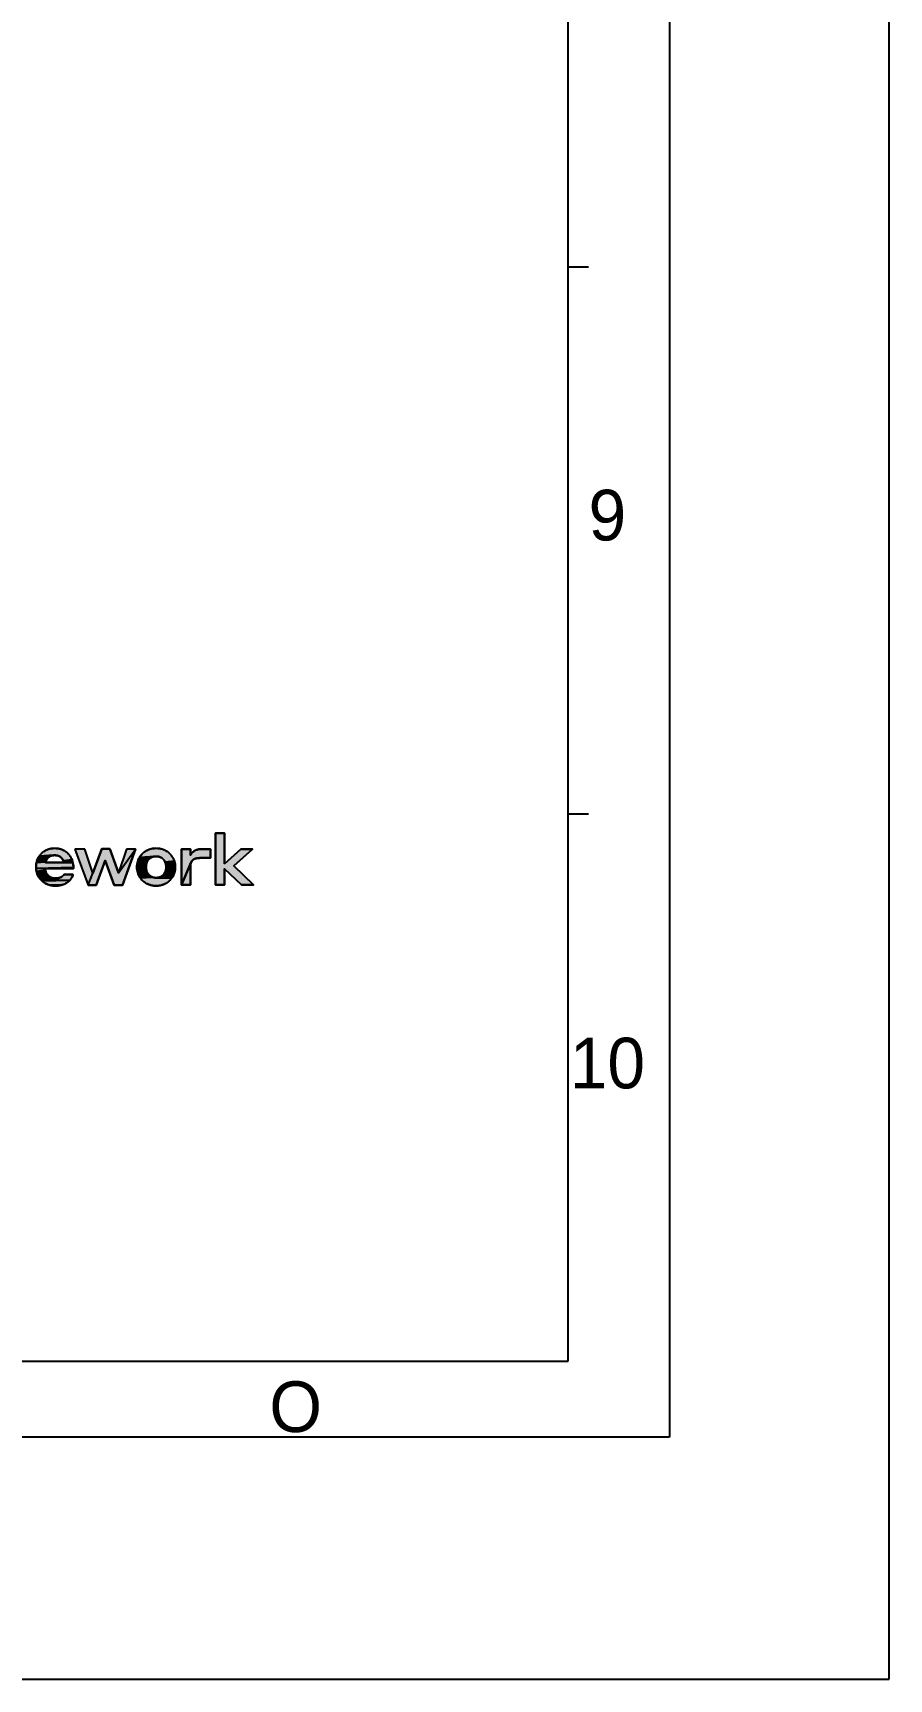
# Model space of a CAD drawing. Header units: millimetres. Extents: x 0 to 841, y 0 to 594.
# Drawn here: x 756.5 to 841, y 0 to 162.5 of the extents above; entities that cross this region are included whole.
import ezdxf

# ---------------------------------------------------------------- set-up
doc = ezdxf.new("R2010")
doc.units = ezdxf.units.MM
doc.header["$LTSCALE"] = 46.255
doc.layers.get('0').update_dxf_attribs({"linetype": 'CONTINUOUS'})
doc.styles.add('TEXTSTYLE_2', font='txt')

msp = doc.modelspace()

# ---------------------------------------------------------------- hatches: boundary and pattern name
at = {"linetype": 'CONTINUOUS'}
for points in [[(775.42, 80.475), (777.033, 81.907), (778.194, 81.907), (776.324, 80.266), (778.292, 78.389), (777.103, 78.389), (775.42, 79.988), (775.42, 78.389), (774.544, 78.389), (774.544, 83.506), (775.42, 83.506)], [(758.254, 81.233), (758.195, 81.206), (757.058, 81.112), (757.128, 81.226), (758.588, 81.307), (758.516, 81.3), (758.446, 81.289), (758.379, 81.275), (758.315, 81.256)], [(758.511, 81.992), (758.662, 81.997), (758.815, 81.992), (758.963, 81.977), (759.106, 81.952), (759.243, 81.918), (759.376, 81.875), (759.502, 81.823), (759.622, 81.761), (759.736, 81.692), (759.843, 81.613), (759.943, 81.527), (760.036, 81.433), (760.121, 81.331), (760.198, 81.221), (760.268, 81.104), (760.329, 80.98), (760.381, 80.849), (759.527, 80.747), (759.498, 80.809), (759.467, 80.868), (759.432, 80.923), (759.395, 80.975), (759.354, 81.023), (759.311, 81.068), (759.264, 81.109), (759.215, 81.146), (759.163, 81.18), (759.109, 81.21), (759.052, 81.236), (758.993, 81.258), (758.931, 81.276), (758.867, 81.29), (758.801, 81.3), (758.733, 81.307), (758.662, 81.309), (758.588, 81.307), (757.128, 81.226), (757.206, 81.334), (757.291, 81.434), (757.384, 81.527), (757.485, 81.613), (757.592, 81.691), (757.706, 81.76), (757.826, 81.821), (757.952, 81.874), (758.084, 81.917), (758.221, 81.952), (758.363, 81.977)], [(764.09, 81.935), (764.952, 79.564), (766.621, 81.907), (765.335, 78.361), (764.535, 78.361), (763.638, 80.808), (762.748, 78.361), (761.97, 78.361), (762.436, 79.543), (763.304, 81.935)], [(768.67, 81.997), (768.821, 81.992), (768.968, 81.976), (769.112, 81.951), (769.25, 81.916), (769.384, 81.871), (769.513, 81.818), (769.636, 81.755), (769.753, 81.685), (769.864, 81.606), (769.968, 81.52), (770.064, 81.426), (770.154, 81.325), (770.235, 81.217), (770.309, 81.103), (770.373, 80.983), (770.429, 80.856), (770.476, 80.724), (769.57, 80.619), (769.538, 80.687), (769.5, 80.753), (769.459, 80.815), (769.413, 80.873), (769.363, 80.927), (769.309, 80.977), (769.252, 81.022), (769.19, 81.063), (769.125, 81.1), (769.057, 81.131), (768.986, 81.157), (768.911, 81.177), (768.833, 81.192), (768.753, 81.201), (768.67, 81.204), (768.586, 81.201), (767.023, 81.103), (767.096, 81.217), (767.177, 81.325), (767.267, 81.426), (767.364, 81.52), (767.468, 81.606), (767.578, 81.685), (767.696, 81.755), (767.819, 81.818), (767.949, 81.871), (768.083, 81.916), (768.223, 81.951), (768.368, 81.976), (768.517, 81.992)], [(773.111, 81.926), (773.202, 81.927), (774.022, 81.927), (774.022, 81.045), (773.083, 81.045), (772.992, 81.043), (772.906, 81.039), (772.824, 81.033), (772.747, 81.024), (772.675, 81.012), (772.607, 80.997), (772.544, 80.979), (772.485, 80.959), (772.43, 80.936), (772.38, 80.91), (772.333, 80.882), (772.291, 80.85), (772.249, 80.812), (772.212, 80.771), (772.179, 80.726), (772.151, 80.678), (772.126, 80.626), (771.179, 78.389), (771.179, 81.907), (772.062, 81.907), (772.062, 81.316), (772.082, 81.359), (772.108, 81.406), (772.14, 81.457), (772.179, 81.51), (772.224, 81.564), (772.278, 81.618), (772.323, 81.658), (772.374, 81.697), (772.429, 81.735), (772.49, 81.77), (772.557, 81.803), (772.629, 81.833), (772.708, 81.86), (772.793, 81.883), (772.866, 81.899), (772.943, 81.911), (773.025, 81.92)], [(759.573, 80.613), (760.459, 80.568), (760.484, 80.417), (760.499, 80.261), (760.505, 80.099), (756.825, 79.999), (756.82, 80.148), (756.825, 80.301), (756.84, 80.45), (756.865, 80.594), (757.757, 80.68), (757.738, 80.613)], [(760.505, 80.099), (760.505, 80.002), (757.71, 80.002), (757.718, 79.924), (757.731, 79.849), (756.866, 79.713), (756.84, 79.853), (756.825, 79.999)], [(757.78, 80.744), (757.757, 80.68), (756.865, 80.594), (756.9, 80.732), (757.837, 80.863), (757.807, 80.805)], [(757.749, 79.775), (757.771, 79.704), (756.901, 79.576), (756.866, 79.713), (757.731, 79.849)], [(757.87, 80.917), (757.837, 80.863), (756.9, 80.732), (756.944, 80.865), (757.907, 80.969)], [(757.798, 79.636), (757.828, 79.57), (756.945, 79.445), (756.901, 79.576), (757.771, 79.704)], [(757.947, 81.017), (757.907, 80.969), (756.944, 80.865), (756.997, 80.992), (758.037, 81.103), (757.991, 81.062)], [(758.087, 81.141), (758.037, 81.103), (756.997, 80.992), (757.058, 81.112), (758.195, 81.206), (758.14, 81.176)], [(760.381, 80.849), (760.425, 80.712), (760.459, 80.568), (759.573, 80.613), (759.551, 80.682), (759.527, 80.747)], [(767.68, 80.313), (767.672, 80.231), (767.669, 80.148), (766.777, 79.997), (766.772, 80.148), (766.777, 80.299), (767.693, 80.392)], [(767.711, 80.469), (767.693, 80.392), (766.777, 80.299), (766.794, 80.445), (767.735, 80.544)], [(767.672, 80.064), (767.68, 79.983), (766.794, 79.85), (766.777, 79.997), (767.669, 80.148)], [(767.763, 80.616), (767.735, 80.544), (766.794, 80.445), (766.82, 80.587), (767.795, 80.684)], [(767.693, 79.903), (767.711, 79.826), (766.82, 79.708), (766.794, 79.85), (767.68, 79.983)], [(767.833, 80.75), (767.795, 80.684), (766.82, 80.587), (766.857, 80.724), (767.875, 80.812)], [(767.735, 79.751), (767.763, 79.68), (766.857, 79.571), (766.82, 79.708), (767.711, 79.826)], [(767.921, 80.87), (767.875, 80.812), (766.857, 80.724), (766.903, 80.856), (768.025, 80.975), (767.971, 80.924)], [(767.795, 79.611), (767.833, 79.546), (766.903, 79.439), (766.857, 79.571), (767.763, 79.68)], [(768.083, 81.02), (768.025, 80.975), (766.903, 80.856), (766.958, 80.983), (768.21, 81.098), (768.145, 81.062)], [(768.279, 81.13), (768.21, 81.098), (766.958, 80.983), (767.023, 81.103), (768.586, 81.201), (768.504, 81.192), (768.426, 81.177), (768.351, 81.156)], [(770.476, 80.724), (770.512, 80.587), (770.539, 80.445), (770.555, 80.299), (770.561, 80.148), (770.555, 79.997), (770.539, 79.85), (770.512, 79.708), (770.476, 79.571), (770.429, 79.439), (770.373, 79.313), (770.309, 79.192), (770.235, 79.078), (768.753, 79.094), (768.833, 79.103), (768.911, 79.118), (768.986, 79.139), (769.057, 79.165), (769.125, 79.196), (769.19, 79.232), (769.252, 79.273), (769.309, 79.319), (769.363, 79.368), (769.413, 79.423), (769.459, 79.481), (769.5, 79.543), (769.538, 79.608), (769.57, 79.677), (769.598, 79.749), (769.622, 79.823), (769.64, 79.901), (769.653, 79.981), (769.661, 80.063), (769.664, 80.148), (769.661, 80.232), (769.653, 80.315), (769.64, 80.395), (769.622, 80.472), (769.598, 80.547), (769.57, 80.619)], [(772.062, 80.238), (772.062, 78.389), (771.179, 78.389), (772.126, 80.626), (772.106, 80.571), (772.09, 80.511), (772.077, 80.449), (772.069, 80.382), (772.063, 80.312)], [(757.903, 79.447), (757.946, 79.391), (756.998, 79.319), (756.945, 79.445), (757.828, 79.57), (757.863, 79.507)], [(757.993, 79.338), (758.043, 79.288), (757.061, 79.199), (756.998, 79.319), (757.946, 79.391)], [(758.155, 79.201), (758.216, 79.164), (757.132, 79.084), (757.061, 79.199), (758.043, 79.288), (758.097, 79.243)], [(758.349, 79.102), (758.42, 79.079), (757.211, 78.976), (757.132, 79.084), (758.216, 79.164), (758.281, 79.131)], [(759.572, 79.396), (759.587, 79.418), (760.463, 79.418), (760.446, 79.34), (760.417, 79.255), (760.376, 79.162), (760.322, 79.066), (760.255, 78.967), (760.174, 78.868), (757.394, 78.781), (757.299, 78.875), (757.211, 78.976), (758.732, 79.035), (758.798, 79.037), (758.861, 79.041), (758.92, 79.047), (758.977, 79.055), (759.031, 79.066), (759.094, 79.081), (759.153, 79.1), (759.208, 79.12), (759.258, 79.142), (759.304, 79.165), (759.347, 79.19), (759.386, 79.215), (759.421, 79.241), (759.462, 79.275), (759.498, 79.309), (759.528, 79.34), (759.552, 79.37)], [(758.732, 79.035), (757.211, 78.976), (758.42, 79.079), (758.493, 79.06), (758.57, 79.046), (758.65, 79.038)], [(760.104, 78.794), (760.025, 78.723), (759.938, 78.654), (759.842, 78.588), (759.737, 78.527), (759.622, 78.472), (759.499, 78.423), (759.366, 78.38), (758.265, 78.345), (758.121, 78.381), (757.983, 78.426), (757.851, 78.48), (757.726, 78.543), (757.608, 78.614), (757.498, 78.694), (757.394, 78.781), (760.174, 78.868)], [(759.252, 78.352), (759.132, 78.329), (759.005, 78.312), (758.872, 78.302), (758.732, 78.299), (758.571, 78.304), (758.415, 78.32), (758.265, 78.345), (759.366, 78.38)], [(767.875, 79.484), (767.921, 79.425), (766.958, 79.313), (766.903, 79.439), (767.833, 79.546)], [(768.025, 79.321), (768.083, 79.275), (767.023, 79.192), (766.958, 79.313), (767.921, 79.425), (767.971, 79.371)], [(768.21, 79.197), (768.279, 79.165), (767.096, 79.078), (767.023, 79.192), (768.083, 79.275), (768.145, 79.234)], [(768.67, 79.091), (768.753, 79.094), (770.235, 79.078), (770.154, 78.97), (770.064, 78.869), (769.968, 78.775), (769.864, 78.689), (769.753, 78.61), (769.636, 78.54), (769.513, 78.478), (769.384, 78.424), (769.25, 78.38), (769.112, 78.344), (768.968, 78.319), (768.821, 78.303), (768.67, 78.298), (768.517, 78.303), (768.368, 78.319), (768.223, 78.344), (768.083, 78.38), (767.949, 78.424), (767.819, 78.478), (767.696, 78.54), (767.578, 78.61), (767.468, 78.689), (767.364, 78.775), (767.267, 78.869), (767.177, 78.97), (767.096, 79.078), (768.279, 79.165), (768.351, 79.139), (768.426, 79.118), (768.504, 79.103), (768.586, 79.094)]]:
    msp.add_hatch(color=7, dxfattribs=at).paths.add_polyline_path(points)

# ---------------------------------------------------------------- linework, layer by layer
at = {"color": 7, "linetype": 'CONTINUOUS'}
for p, q in [((841, 0), (841, 594)), ((819.342, 574.885), (819.342, 23.885)), ((809.342, 31.385), (809.342, 566.885)), ((809.342, 139.385), (811.342, 139.385)), ((809.342, 85.385), (811.342, 85.385)), ((775.42, 83.506), (774.544, 83.506)), ((774.544, 83.506), (774.544, 78.389)), ((775.42, 80.475), (775.42, 83.506)), ((761.622, 81.907), (760.656, 81.907)), ((760.656, 81.907), (761.97, 78.361)), ((762.436, 79.543), (761.622, 81.907)), ((763.304, 81.935), (762.436, 79.543)), ((764.09, 81.935), (763.304, 81.935)), ((764.952, 79.564), (764.09, 81.935)), ((765.759, 81.907), (764.952, 79.564)), ((765.335, 78.361), (766.621, 81.907)), ((766.621, 81.907), (765.759, 81.907)), ((772.062, 81.907), (771.179, 81.907)), ((771.179, 81.907), (771.179, 78.389)), ((772.062, 81.316), (772.062, 81.907)), ((774.022, 81.927), (773.202, 81.927)), ((774.022, 81.045), (774.022, 81.927)), ((777.033, 81.907), (775.42, 80.475)), ((776.324, 80.266), (778.194, 81.907)), ((778.194, 81.907), (777.033, 81.907)), ((757.71, 80.002), (760.505, 80.002)), ((759.573, 80.613), (757.738, 80.613)), ((760.505, 80.002), (760.505, 80.099)), ((762.748, 78.361), (763.638, 80.808)), ((763.638, 80.808), (764.535, 78.361)), ((772.062, 78.389), (772.062, 80.238)), ((773.083, 81.045), (774.022, 81.045)), ((775.42, 79.988), (777.103, 78.389)), ((775.42, 78.389), (775.42, 79.988)), ((778.292, 78.389), (776.324, 80.266)), ((760.463, 79.418), (759.587, 79.418)), ((761.97, 78.361), (762.748, 78.361)), ((764.535, 78.361), (765.335, 78.361)), ((771.179, 78.389), (772.062, 78.389)), ((774.544, 78.389), (775.42, 78.389)), ((777.103, 78.389), (778.292, 78.389)), ((25.842, 31.385), (809.342, 31.385)), ((819.342, 23.885), (16.342, 23.885)), ((0, 0), (841, 0))]:
    msp.add_line(p, q, dxfattribs=at)
for points in [[(775.42, 80.475), (777.033, 81.907), (778.194, 81.907), (776.324, 80.266), (778.292, 78.389), (777.103, 78.389), (775.42, 79.988), (775.42, 78.389), (774.544, 78.389), (774.544, 83.506), (775.42, 83.506), (775.42, 80.475)], [(758.662, 81.997), (758.615, 81.996), (758.568, 81.995), (758.522, 81.993), (758.476, 81.989), (758.43, 81.985), (758.385, 81.98), (758.34, 81.973), (758.296, 81.966), (758.252, 81.958), (758.209, 81.949), (758.166, 81.939), (758.124, 81.928), (758.082, 81.917), (758.04, 81.904), (758, 81.891), (757.959, 81.877), (757.92, 81.862), (757.881, 81.846), (757.842, 81.829), (757.804, 81.811), (757.767, 81.793), (757.73, 81.773), (757.694, 81.753), (757.658, 81.732), (757.623, 81.711), (757.589, 81.688), (757.555, 81.665), (757.522, 81.641), (757.489, 81.616), (757.458, 81.591), (757.426, 81.565), (757.396, 81.538), (757.366, 81.51), (757.337, 81.482), (757.309, 81.453), (757.281, 81.423), (757.254, 81.392), (757.228, 81.361), (757.202, 81.329), (757.177, 81.297), (757.153, 81.264), (757.13, 81.23), (757.108, 81.195), (757.086, 81.16), (757.065, 81.124), (757.045, 81.088), (757.025, 81.051), (757.007, 81.013), (756.989, 80.975), (756.972, 80.936), (756.956, 80.897), (756.941, 80.857), (756.927, 80.817), (756.913, 80.776), (756.901, 80.734), (756.889, 80.692), (756.878, 80.649), (756.868, 80.606), (756.859, 80.563), (756.851, 80.518), (756.844, 80.474), (756.837, 80.429), (756.832, 80.383), (756.828, 80.337), (756.824, 80.29), (756.822, 80.243), (756.82, 80.196), (756.82, 80.148)], [(758.254, 81.233), (758.195, 81.206), (757.058, 81.112), (757.128, 81.226), (758.588, 81.307), (758.516, 81.3), (758.446, 81.289), (758.379, 81.275), (758.315, 81.256), (758.254, 81.233)], [(758.511, 81.992), (758.662, 81.997), (758.815, 81.992), (758.963, 81.977), (759.106, 81.952), (759.243, 81.918), (759.376, 81.875), (759.502, 81.823), (759.622, 81.761), (759.736, 81.692), (759.843, 81.613), (759.943, 81.527), (760.036, 81.433), (760.121, 81.331), (760.198, 81.221), (760.268, 81.104), (760.329, 80.98), (760.381, 80.849), (759.527, 80.747), (759.498, 80.809), (759.467, 80.868), (759.432, 80.923), (759.395, 80.975), (759.354, 81.023), (759.311, 81.068), (759.264, 81.109), (759.215, 81.146), (759.163, 81.18), (759.109, 81.21), (759.052, 81.236), (758.993, 81.258), (758.931, 81.276), (758.867, 81.29), (758.801, 81.3), (758.733, 81.307), (758.662, 81.309), (758.588, 81.307), (757.128, 81.226), (757.206, 81.334), (757.291, 81.434), (757.384, 81.527), (757.485, 81.613), (757.592, 81.691), (757.706, 81.76), (757.826, 81.821), (757.952, 81.874), (758.084, 81.917), (758.221, 81.952), (758.363, 81.977), (758.511, 81.992)], [(757.738, 80.613), (757.743, 80.635), (757.749, 80.655), (757.756, 80.676), (757.762, 80.696), (757.769, 80.716), (757.777, 80.736), (757.785, 80.755), (757.793, 80.774), (757.801, 80.793), (757.81, 80.812), (757.819, 80.83), (757.828, 80.848), (757.838, 80.865), (757.848, 80.883), (757.859, 80.9), (757.87, 80.917), (757.881, 80.933), (757.892, 80.949), (757.904, 80.965), (757.916, 80.98), (757.928, 80.995), (757.941, 81.01), (757.954, 81.025), (757.968, 81.039), (757.981, 81.053), (757.995, 81.066), (758.009, 81.079), (758.024, 81.092), (758.039, 81.105), (758.054, 81.117), (758.07, 81.129), (758.085, 81.14), (758.101, 81.151), (758.118, 81.162), (758.134, 81.172), (758.151, 81.182), (758.169, 81.192), (758.186, 81.201), (758.204, 81.21), (758.222, 81.219), (758.24, 81.227), (758.259, 81.235), (758.278, 81.242), (758.297, 81.249), (758.316, 81.256), (758.336, 81.262), (758.356, 81.268), (758.376, 81.274), (758.397, 81.279), (758.418, 81.284), (758.439, 81.288), (758.46, 81.292), (758.481, 81.295), (758.503, 81.298), (758.525, 81.301), (758.547, 81.303), (758.57, 81.305), (758.593, 81.307), (758.616, 81.308), (758.639, 81.309), (758.662, 81.309)], [(760.505, 80.099), (760.504, 80.15), (760.503, 80.2), (760.5, 80.249), (760.497, 80.298), (760.492, 80.347), (760.487, 80.395), (760.481, 80.442), (760.474, 80.489), (760.466, 80.535), (760.457, 80.581), (760.447, 80.626), (760.436, 80.67), (760.424, 80.714), (760.412, 80.757), (760.399, 80.799), (760.384, 80.841), (760.369, 80.883), (760.353, 80.923), (760.336, 80.963), (760.319, 81.002), (760.3, 81.041), (760.281, 81.079), (760.261, 81.116), (760.24, 81.153), (760.219, 81.189), (760.196, 81.224), (760.173, 81.259), (760.149, 81.293), (760.124, 81.326), (760.099, 81.358), (760.073, 81.39), (760.046, 81.421), (760.018, 81.451), (759.99, 81.481), (759.961, 81.51), (759.931, 81.538), (759.901, 81.565), (759.87, 81.591), (759.838, 81.617), (759.806, 81.642), (759.773, 81.666), (759.739, 81.689), (759.704, 81.712), (759.669, 81.734), (759.634, 81.755), (759.598, 81.775), (759.561, 81.794), (759.523, 81.812), (759.485, 81.83), (759.447, 81.847), (759.408, 81.863), (759.368, 81.878), (759.328, 81.892), (759.287, 81.905), (759.245, 81.918), (759.204, 81.929), (759.161, 81.94), (759.118, 81.95), (759.075, 81.959), (759.031, 81.967), (758.986, 81.974), (758.941, 81.98), (758.896, 81.985), (758.85, 81.989), (758.804, 81.993), (758.757, 81.995), (758.71, 81.996), (758.662, 81.997)], [(758.662, 81.309), (758.685, 81.309), (758.707, 81.308), (758.729, 81.307), (758.751, 81.305), (758.773, 81.304), (758.794, 81.301), (758.816, 81.299), (758.837, 81.296), (758.857, 81.292), (758.878, 81.288), (758.898, 81.284), (758.919, 81.279), (758.938, 81.274), (758.958, 81.269), (758.978, 81.263), (758.997, 81.256), (759.016, 81.25), (759.035, 81.243), (759.053, 81.235), (759.071, 81.227), (759.089, 81.219), (759.107, 81.211), (759.125, 81.202), (759.142, 81.192), (759.159, 81.182), (759.176, 81.172), (759.192, 81.162), (759.208, 81.151), (759.224, 81.14), (759.24, 81.128), (759.256, 81.116), (759.271, 81.104), (759.286, 81.091), (759.3, 81.078), (759.314, 81.064), (759.328, 81.05), (759.342, 81.036), (759.356, 81.022), (759.369, 81.007), (759.382, 80.991), (759.394, 80.976), (759.406, 80.96), (759.418, 80.944), (759.43, 80.927), (759.441, 80.91), (759.452, 80.892), (759.463, 80.875), (759.474, 80.857), (759.484, 80.838), (759.493, 80.819), (759.503, 80.8), (759.512, 80.781), (759.521, 80.761), (759.529, 80.741), (759.537, 80.721), (759.545, 80.7), (759.553, 80.679), (759.56, 80.657), (759.566, 80.636), (759.573, 80.613)], [(764.09, 81.935), (764.952, 79.564), (766.621, 81.907), (765.335, 78.361), (764.535, 78.361), (763.638, 80.808), (762.748, 78.361), (761.97, 78.361), (762.436, 79.543), (763.304, 81.935), (764.09, 81.935)], [(768.67, 81.997), (768.623, 81.996), (768.576, 81.995), (768.53, 81.993), (768.484, 81.989), (768.439, 81.985), (768.393, 81.98), (768.349, 81.973), (768.304, 81.966), (768.26, 81.958), (768.217, 81.949), (768.174, 81.94), (768.131, 81.929), (768.089, 81.917), (768.048, 81.905), (768.007, 81.892), (767.966, 81.877), (767.926, 81.862), (767.886, 81.847), (767.847, 81.83), (767.808, 81.813), (767.77, 81.794), (767.733, 81.775), (767.696, 81.755), (767.659, 81.735), (767.624, 81.713), (767.588, 81.691), (767.554, 81.668), (767.52, 81.645), (767.486, 81.621), (767.454, 81.595), (767.421, 81.57), (767.39, 81.543), (767.359, 81.516), (767.329, 81.488), (767.3, 81.459), (767.271, 81.43), (767.243, 81.4), (767.215, 81.37), (767.189, 81.339), (767.163, 81.307), (767.138, 81.274), (767.113, 81.241), (767.089, 81.208), (767.066, 81.173), (767.044, 81.138), (767.023, 81.103), (767.002, 81.067), (766.983, 81.03), (766.964, 80.993), (766.946, 80.956), (766.928, 80.917), (766.912, 80.879), (766.896, 80.839), (766.882, 80.8), (766.868, 80.759), (766.855, 80.719), (766.843, 80.677), (766.832, 80.636), (766.822, 80.593), (766.812, 80.551), (766.804, 80.508), (766.796, 80.464), (766.79, 80.42), (766.785, 80.376), (766.78, 80.331), (766.777, 80.286), (766.774, 80.24), (766.772, 80.194), (766.772, 80.148)], [(768.67, 81.997), (768.821, 81.992), (768.968, 81.976), (769.112, 81.951), (769.25, 81.916), (769.384, 81.871), (769.513, 81.818), (769.636, 81.755), (769.753, 81.685), (769.864, 81.606), (769.968, 81.52), (770.064, 81.426), (770.154, 81.325), (770.235, 81.217), (770.309, 81.103), (770.373, 80.983), (770.429, 80.856), (770.476, 80.724), (769.57, 80.619), (769.538, 80.687), (769.5, 80.753), (769.459, 80.815), (769.413, 80.873), (769.363, 80.927), (769.309, 80.977), (769.252, 81.022), (769.19, 81.063), (769.125, 81.1), (769.057, 81.131), (768.986, 81.157), (768.911, 81.177), (768.833, 81.192), (768.753, 81.201), (768.67, 81.204), (768.586, 81.201), (767.023, 81.103), (767.096, 81.217), (767.177, 81.325), (767.267, 81.426), (767.364, 81.52), (767.468, 81.606), (767.578, 81.685), (767.696, 81.755), (767.819, 81.818), (767.949, 81.871), (768.083, 81.916), (768.223, 81.951), (768.368, 81.976), (768.517, 81.992), (768.67, 81.997)], [(770.561, 80.148), (770.56, 80.194), (770.559, 80.24), (770.556, 80.286), (770.553, 80.331), (770.548, 80.376), (770.543, 80.42), (770.536, 80.464), (770.529, 80.508), (770.52, 80.551), (770.511, 80.593), (770.501, 80.636), (770.49, 80.677), (770.477, 80.719), (770.464, 80.759), (770.45, 80.8), (770.436, 80.839), (770.42, 80.879), (770.404, 80.917), (770.386, 80.956), (770.368, 80.993), (770.349, 81.03), (770.329, 81.067), (770.309, 81.103), (770.287, 81.138), (770.265, 81.173), (770.242, 81.208), (770.218, 81.241), (770.194, 81.274), (770.169, 81.307), (770.143, 81.339), (770.116, 81.37), (770.088, 81.4), (770.06, 81.43), (770.032, 81.459), (770.002, 81.488), (769.972, 81.516), (769.941, 81.543), (769.91, 81.57), (769.878, 81.595), (769.845, 81.621), (769.812, 81.645), (769.778, 81.668), (769.743, 81.691), (769.708, 81.713), (769.672, 81.735), (769.636, 81.755), (769.599, 81.775), (769.562, 81.794), (769.524, 81.813), (769.485, 81.83), (769.447, 81.847), (769.407, 81.862), (769.367, 81.877), (769.327, 81.892), (769.286, 81.905), (769.245, 81.917), (769.203, 81.929), (769.161, 81.94), (769.118, 81.949), (769.075, 81.958), (769.031, 81.966), (768.987, 81.973), (768.943, 81.98), (768.898, 81.985), (768.853, 81.989), (768.808, 81.993), (768.762, 81.995), (768.716, 81.996), (768.67, 81.997)], [(773.111, 81.926), (773.202, 81.927), (774.022, 81.927), (774.022, 81.045), (773.083, 81.045), (772.992, 81.043), (772.906, 81.039), (772.824, 81.033), (772.747, 81.024), (772.675, 81.012), (772.607, 80.997), (772.544, 80.979), (772.485, 80.959), (772.43, 80.936), (772.38, 80.91), (772.333, 80.882), (772.291, 80.85), (772.249, 80.812), (772.212, 80.771), (772.179, 80.726), (772.151, 80.678), (772.126, 80.626), (771.179, 78.389), (771.179, 81.907), (772.062, 81.907), (772.062, 81.316), (772.082, 81.359), (772.108, 81.406), (772.14, 81.457), (772.179, 81.51), (772.224, 81.564), (772.278, 81.618), (772.323, 81.658), (772.374, 81.697), (772.429, 81.735), (772.49, 81.77), (772.557, 81.803), (772.629, 81.833), (772.708, 81.86), (772.793, 81.883), (772.866, 81.899), (772.943, 81.911), (773.025, 81.92), (773.111, 81.926)], [(773.202, 81.927), (773.173, 81.927), (773.144, 81.927), (773.116, 81.926), (773.089, 81.924), (773.062, 81.923), (773.035, 81.921), (773.009, 81.918), (772.983, 81.916), (772.958, 81.913), (772.933, 81.909), (772.909, 81.906), (772.885, 81.902), (772.861, 81.898), (772.838, 81.893), (772.815, 81.888), (772.793, 81.883), (772.768, 81.877), (772.744, 81.871), (772.72, 81.864), (772.696, 81.857), (772.673, 81.849), (772.651, 81.841), (772.629, 81.833), (772.608, 81.825), (772.587, 81.817), (772.567, 81.808), (772.547, 81.799), (772.527, 81.789), (772.509, 81.78), (772.49, 81.77), (772.469, 81.759), (772.449, 81.747), (772.429, 81.735), (772.41, 81.722), (772.392, 81.71), (772.374, 81.697), (772.356, 81.684), (772.339, 81.671), (772.323, 81.658), (772.308, 81.645), (772.292, 81.632), (772.278, 81.618), (772.262, 81.603), (772.248, 81.589), (772.233, 81.574), (772.22, 81.559), (772.207, 81.544), (772.194, 81.529), (772.183, 81.515), (772.171, 81.5), (772.16, 81.486), (772.15, 81.471), (772.14, 81.457), (772.131, 81.443), (772.122, 81.429), (772.114, 81.415), (772.106, 81.402), (772.098, 81.388), (772.091, 81.375), (772.084, 81.363), (772.078, 81.351), (772.072, 81.339), (772.067, 81.327), (772.062, 81.316)], [(759.573, 80.613), (760.459, 80.568), (760.484, 80.417), (760.499, 80.261), (760.505, 80.099), (756.825, 79.999), (756.82, 80.148), (756.825, 80.301), (756.84, 80.45), (756.865, 80.594), (757.757, 80.68), (757.738, 80.613), (759.573, 80.613)], [(756.82, 80.148), (756.82, 80.102), (756.822, 80.057), (756.824, 80.011), (756.828, 79.967), (756.832, 79.922), (756.837, 79.878), (756.843, 79.835), (756.85, 79.792), (756.858, 79.749), (756.867, 79.707), (756.877, 79.665), (756.887, 79.623), (756.899, 79.582), (756.911, 79.542), (756.924, 79.501), (756.939, 79.462), (756.953, 79.423), (756.969, 79.384), (756.986, 79.346), (757.003, 79.308), (757.022, 79.271), (757.041, 79.235), (757.061, 79.199), (757.081, 79.163), (757.103, 79.128), (757.125, 79.094), (757.148, 79.06), (757.172, 79.027), (757.197, 78.995), (757.222, 78.963), (757.248, 78.931), (757.275, 78.901), (757.303, 78.871), (757.331, 78.841), (757.36, 78.813), (757.39, 78.785), (757.421, 78.757), (757.452, 78.731), (757.484, 78.705), (757.516, 78.679), (757.55, 78.655), (757.584, 78.631), (757.618, 78.608), (757.654, 78.586), (757.69, 78.564), (757.726, 78.543), (757.764, 78.523), (757.801, 78.504), (757.84, 78.485), (757.879, 78.468), (757.919, 78.451), (757.959, 78.435), (758, 78.42), (758.042, 78.405), (758.084, 78.392), (758.127, 78.379), (758.17, 78.368), (758.214, 78.357), (758.258, 78.347), (758.303, 78.338), (758.349, 78.33), (758.395, 78.322), (758.442, 78.316), (758.489, 78.311), (758.536, 78.306), (758.584, 78.303), (758.633, 78.3), (758.682, 78.299), (758.732, 78.299)], [(760.505, 80.099), (760.505, 80.002), (757.71, 80.002), (757.718, 79.924), (757.731, 79.849), (756.866, 79.713), (756.84, 79.853), (756.825, 79.999), (760.505, 80.099)], [(757.78, 80.744), (757.757, 80.68), (756.865, 80.594), (756.9, 80.732), (757.837, 80.863), (757.807, 80.805), (757.78, 80.744)], [(757.749, 79.775), (757.771, 79.704), (756.901, 79.576), (756.866, 79.713), (757.731, 79.849), (757.749, 79.775)], [(757.87, 80.917), (757.837, 80.863), (756.9, 80.732), (756.944, 80.865), (757.907, 80.969), (757.87, 80.917)], [(757.798, 79.636), (757.828, 79.57), (756.945, 79.445), (756.901, 79.576), (757.771, 79.704), (757.798, 79.636)], [(757.947, 81.017), (757.907, 80.969), (756.944, 80.865), (756.997, 80.992), (758.037, 81.103), (757.991, 81.062), (757.947, 81.017)], [(758.087, 81.141), (758.037, 81.103), (756.997, 80.992), (757.058, 81.112), (758.195, 81.206), (758.14, 81.176), (758.087, 81.141)], [(758.732, 79.035), (758.705, 79.036), (758.679, 79.037), (758.653, 79.038), (758.628, 79.04), (758.602, 79.042), (758.577, 79.046), (758.553, 79.049), (758.528, 79.053), (758.504, 79.058), (758.48, 79.063), (758.456, 79.069), (758.433, 79.075), (758.41, 79.082), (758.387, 79.089), (758.365, 79.097), (758.343, 79.105), (758.321, 79.114), (758.299, 79.123), (758.278, 79.132), (758.257, 79.142), (758.237, 79.153), (758.216, 79.164), (758.197, 79.175), (758.177, 79.187), (758.158, 79.199), (758.139, 79.212), (758.121, 79.225), (758.103, 79.239), (758.085, 79.253), (758.067, 79.267), (758.05, 79.282), (758.034, 79.297), (758.017, 79.313), (758.001, 79.329), (757.986, 79.345), (757.971, 79.361), (757.956, 79.378), (757.942, 79.396), (757.928, 79.414), (757.914, 79.432), (757.901, 79.45), (757.888, 79.469), (757.875, 79.488), (757.863, 79.507), (757.852, 79.527), (757.841, 79.547), (757.83, 79.567), (757.82, 79.588), (757.81, 79.608), (757.8, 79.63), (757.791, 79.651), (757.783, 79.673), (757.774, 79.695), (757.767, 79.717), (757.759, 79.739), (757.753, 79.762), (757.746, 79.785), (757.74, 79.808), (757.735, 79.832), (757.73, 79.855), (757.725, 79.879), (757.721, 79.903), (757.718, 79.928), (757.715, 79.952), (757.712, 79.977), (757.71, 80.002)], [(760.381, 80.849), (760.425, 80.712), (760.459, 80.568), (759.573, 80.613), (759.551, 80.682), (759.527, 80.747), (760.381, 80.849)], [(767.68, 80.313), (767.672, 80.231), (767.669, 80.148), (766.777, 79.997), (766.772, 80.148), (766.777, 80.299), (767.693, 80.392), (767.68, 80.313)], [(766.772, 80.148), (766.772, 80.101), (766.774, 80.055), (766.777, 80.01), (766.78, 79.965), (766.785, 79.92), (766.79, 79.875), (766.796, 79.831), (766.804, 79.788), (766.812, 79.745), (766.822, 79.702), (766.832, 79.66), (766.843, 79.618), (766.855, 79.577), (766.868, 79.536), (766.882, 79.496), (766.896, 79.456), (766.912, 79.417), (766.928, 79.378), (766.946, 79.34), (766.964, 79.302), (766.983, 79.265), (767.002, 79.228), (767.023, 79.192), (767.044, 79.157), (767.066, 79.122), (767.089, 79.088), (767.113, 79.054), (767.138, 79.021), (767.163, 78.989), (767.189, 78.957), (767.215, 78.926), (767.243, 78.895), (767.271, 78.865), (767.3, 78.836), (767.329, 78.807), (767.359, 78.779), (767.39, 78.752), (767.421, 78.726), (767.454, 78.7), (767.486, 78.675), (767.52, 78.65), (767.554, 78.627), (767.588, 78.604), (767.624, 78.582), (767.659, 78.56), (767.696, 78.54), (767.733, 78.52), (767.77, 78.501), (767.808, 78.483), (767.847, 78.465), (767.886, 78.449), (767.926, 78.433), (767.966, 78.418), (768.007, 78.404), (768.048, 78.39), (768.089, 78.378), (768.131, 78.366), (768.174, 78.356), (768.217, 78.346), (768.26, 78.337), (768.304, 78.329), (768.349, 78.322), (768.393, 78.316), (768.439, 78.31), (768.484, 78.306), (768.53, 78.303), (768.576, 78.3), (768.623, 78.299), (768.67, 78.298)], [(767.711, 80.469), (767.693, 80.392), (766.777, 80.299), (766.794, 80.445), (767.735, 80.544), (767.711, 80.469)], [(767.672, 80.064), (767.68, 79.983), (766.794, 79.85), (766.777, 79.997), (767.669, 80.148), (767.672, 80.064)], [(767.763, 80.616), (767.735, 80.544), (766.794, 80.445), (766.82, 80.587), (767.795, 80.684), (767.763, 80.616)], [(767.693, 79.903), (767.711, 79.826), (766.82, 79.708), (766.794, 79.85), (767.68, 79.983), (767.693, 79.903)], [(767.833, 80.75), (767.795, 80.684), (766.82, 80.587), (766.857, 80.724), (767.875, 80.812), (767.833, 80.75)], [(767.735, 79.751), (767.763, 79.68), (766.857, 79.571), (766.82, 79.708), (767.711, 79.826), (767.735, 79.751)], [(767.921, 80.87), (767.875, 80.812), (766.857, 80.724), (766.903, 80.856), (768.025, 80.975), (767.971, 80.924), (767.921, 80.87)], [(767.795, 79.611), (767.833, 79.546), (766.903, 79.439), (766.857, 79.571), (767.763, 79.68), (767.795, 79.611)], [(768.083, 81.02), (768.025, 80.975), (766.903, 80.856), (766.958, 80.983), (768.21, 81.098), (768.145, 81.062), (768.083, 81.02)], [(768.279, 81.13), (768.21, 81.098), (766.958, 80.983), (767.023, 81.103), (768.586, 81.201), (768.504, 81.192), (768.426, 81.177), (768.351, 81.156), (768.279, 81.13)], [(767.669, 80.148), (767.669, 80.173), (767.67, 80.199), (767.671, 80.224), (767.673, 80.249), (767.675, 80.274), (767.678, 80.299), (767.681, 80.323), (767.685, 80.348), (767.689, 80.372), (767.694, 80.396), (767.699, 80.419), (767.704, 80.443), (767.71, 80.466), (767.717, 80.489), (767.724, 80.512), (767.731, 80.534), (767.739, 80.557), (767.747, 80.579), (767.756, 80.6), (767.765, 80.622), (767.775, 80.643), (767.785, 80.664), (767.795, 80.684), (767.806, 80.705), (767.818, 80.725), (767.829, 80.744), (767.842, 80.764), (767.854, 80.783), (767.867, 80.801), (767.88, 80.82), (767.894, 80.837), (767.908, 80.855), (767.923, 80.872), (767.938, 80.889), (767.953, 80.906), (767.968, 80.922), (767.984, 80.938), (768.001, 80.953), (768.018, 80.968), (768.035, 80.983), (768.052, 80.997), (768.07, 81.011), (768.088, 81.024), (768.107, 81.037), (768.125, 81.05), (768.145, 81.062), (768.164, 81.073), (768.184, 81.085), (768.204, 81.095), (768.225, 81.106), (768.245, 81.115), (768.266, 81.125), (768.288, 81.134), (768.31, 81.142), (768.332, 81.15), (768.354, 81.157), (768.377, 81.164), (768.4, 81.17), (768.423, 81.176), (768.446, 81.181), (768.47, 81.186), (768.494, 81.19), (768.518, 81.194), (768.543, 81.197), (768.568, 81.2), (768.593, 81.202), (768.618, 81.203), (768.644, 81.204), (768.67, 81.204)], [(768.67, 79.091), (768.644, 79.091), (768.618, 79.092), (768.593, 79.093), (768.568, 79.095), (768.543, 79.098), (768.518, 79.101), (768.494, 79.105), (768.47, 79.109), (768.446, 79.114), (768.423, 79.119), (768.4, 79.125), (768.377, 79.131), (768.354, 79.138), (768.332, 79.145), (768.31, 79.153), (768.288, 79.162), (768.266, 79.171), (768.245, 79.18), (768.225, 79.19), (768.204, 79.2), (768.184, 79.211), (768.164, 79.222), (768.145, 79.234), (768.125, 79.246), (768.107, 79.258), (768.088, 79.271), (768.07, 79.284), (768.052, 79.298), (768.035, 79.312), (768.018, 79.327), (768.001, 79.342), (767.984, 79.357), (767.968, 79.373), (767.953, 79.389), (767.938, 79.406), (767.923, 79.423), (767.908, 79.44), (767.894, 79.458), (767.88, 79.476), (767.867, 79.494), (767.854, 79.513), (767.842, 79.532), (767.829, 79.551), (767.818, 79.571), (767.806, 79.591), (767.795, 79.611), (767.785, 79.632), (767.775, 79.653), (767.765, 79.674), (767.756, 79.695), (767.747, 79.717), (767.739, 79.739), (767.731, 79.761), (767.724, 79.784), (767.717, 79.806), (767.71, 79.829), (767.704, 79.853), (767.699, 79.876), (767.694, 79.9), (767.689, 79.924), (767.685, 79.948), (767.681, 79.972), (767.678, 79.997), (767.675, 80.021), (767.673, 80.046), (767.671, 80.071), (767.67, 80.097), (767.669, 80.122), (767.669, 80.148)], [(768.67, 81.204), (768.695, 81.204), (768.721, 81.203), (768.746, 81.202), (768.771, 81.2), (768.795, 81.197), (768.82, 81.194), (768.844, 81.191), (768.868, 81.186), (768.891, 81.182), (768.914, 81.176), (768.937, 81.171), (768.96, 81.164), (768.983, 81.158), (769.005, 81.15), (769.026, 81.143), (769.048, 81.134), (769.069, 81.126), (769.09, 81.116), (769.111, 81.107), (769.131, 81.097), (769.151, 81.086), (769.171, 81.075), (769.19, 81.063), (769.209, 81.051), (769.228, 81.039), (769.246, 81.026), (769.265, 81.013), (769.282, 80.999), (769.3, 80.985), (769.317, 80.971), (769.333, 80.956), (769.35, 80.94), (769.365, 80.925), (769.381, 80.908), (769.396, 80.892), (769.411, 80.875), (769.425, 80.858), (769.439, 80.84), (769.453, 80.822), (769.466, 80.804), (769.479, 80.786), (769.492, 80.767), (769.504, 80.747), (769.516, 80.728), (769.527, 80.708), (769.538, 80.687), (769.548, 80.667), (769.558, 80.646), (769.568, 80.625), (769.577, 80.603), (769.586, 80.582), (769.594, 80.56), (769.602, 80.537), (769.609, 80.515), (769.616, 80.492), (769.623, 80.469), (769.629, 80.445), (769.634, 80.422), (769.639, 80.398), (769.644, 80.374), (769.648, 80.35), (769.652, 80.325), (769.655, 80.3), (769.658, 80.275), (769.66, 80.25), (769.662, 80.225), (769.663, 80.199), (769.664, 80.174), (769.664, 80.148)], [(768.67, 78.298), (768.716, 78.299), (768.762, 78.3), (768.808, 78.303), (768.853, 78.306), (768.898, 78.31), (768.943, 78.316), (768.987, 78.322), (769.031, 78.329), (769.075, 78.337), (769.118, 78.346), (769.161, 78.356), (769.203, 78.366), (769.245, 78.378), (769.286, 78.39), (769.327, 78.404), (769.367, 78.418), (769.407, 78.433), (769.447, 78.449), (769.485, 78.465), (769.524, 78.483), (769.562, 78.501), (769.599, 78.52), (769.636, 78.54), (769.672, 78.56), (769.708, 78.582), (769.743, 78.604), (769.778, 78.627), (769.812, 78.65), (769.845, 78.675), (769.878, 78.7), (769.91, 78.726), (769.941, 78.752), (769.972, 78.779), (770.002, 78.807), (770.032, 78.836), (770.06, 78.865), (770.088, 78.895), (770.116, 78.926), (770.143, 78.957), (770.169, 78.989), (770.194, 79.021), (770.218, 79.054), (770.242, 79.088), (770.265, 79.122), (770.287, 79.157), (770.309, 79.192), (770.329, 79.228), (770.349, 79.265), (770.368, 79.302), (770.386, 79.34), (770.404, 79.378), (770.42, 79.417), (770.436, 79.456), (770.45, 79.496), (770.464, 79.536), (770.477, 79.577), (770.49, 79.618), (770.501, 79.66), (770.511, 79.702), (770.52, 79.745), (770.529, 79.788), (770.536, 79.831), (770.543, 79.875), (770.548, 79.92), (770.553, 79.965), (770.556, 80.01), (770.559, 80.055), (770.56, 80.101), (770.561, 80.148)], [(769.664, 80.148), (769.664, 80.122), (769.663, 80.096), (769.662, 80.071), (769.66, 80.045), (769.658, 80.02), (769.655, 79.995), (769.652, 79.97), (769.648, 79.946), (769.644, 79.922), (769.639, 79.897), (769.634, 79.874), (769.629, 79.85), (769.623, 79.827), (769.616, 79.804), (769.609, 79.781), (769.602, 79.758), (769.594, 79.736), (769.586, 79.714), (769.577, 79.692), (769.568, 79.671), (769.558, 79.649), (769.548, 79.629), (769.538, 79.608), (769.527, 79.588), (769.516, 79.568), (769.504, 79.548), (769.492, 79.529), (769.479, 79.51), (769.466, 79.491), (769.453, 79.473), (769.439, 79.455), (769.425, 79.437), (769.411, 79.42), (769.396, 79.403), (769.381, 79.387), (769.365, 79.371), (769.35, 79.355), (769.333, 79.34), (769.317, 79.325), (769.3, 79.31), (769.282, 79.296), (769.265, 79.282), (769.246, 79.269), (769.228, 79.256), (769.209, 79.244), (769.19, 79.232), (769.171, 79.22), (769.151, 79.209), (769.131, 79.199), (769.111, 79.189), (769.09, 79.179), (769.069, 79.17), (769.048, 79.161), (769.026, 79.153), (769.005, 79.145), (768.983, 79.138), (768.96, 79.131), (768.937, 79.124), (768.914, 79.119), (768.891, 79.114), (768.868, 79.109), (768.844, 79.105), (768.82, 79.101), (768.795, 79.098), (768.771, 79.095), (768.746, 79.093), (768.721, 79.092), (768.695, 79.091), (768.67, 79.091)], [(770.476, 80.724), (770.512, 80.587), (770.539, 80.445), (770.555, 80.299), (770.561, 80.148), (770.555, 79.997), (770.539, 79.85), (770.512, 79.708), (770.476, 79.571), (770.429, 79.439), (770.373, 79.313), (770.309, 79.192), (770.235, 79.078), (768.753, 79.094), (768.833, 79.103), (768.911, 79.118), (768.986, 79.139), (769.057, 79.165), (769.125, 79.196), (769.19, 79.232), (769.252, 79.273), (769.309, 79.319), (769.363, 79.368), (769.413, 79.423), (769.459, 79.481), (769.5, 79.543), (769.538, 79.608), (769.57, 79.677), (769.598, 79.749), (769.622, 79.823), (769.64, 79.901), (769.653, 79.981), (769.661, 80.063), (769.664, 80.148), (769.661, 80.232), (769.653, 80.315), (769.64, 80.395), (769.622, 80.472), (769.598, 80.547), (769.57, 80.619), (770.476, 80.724)], [(772.062, 80.238), (772.062, 78.389), (771.179, 78.389), (772.126, 80.626), (772.106, 80.571), (772.09, 80.511), (772.077, 80.449), (772.069, 80.382), (772.063, 80.312), (772.062, 80.238)], [(772.062, 80.238), (772.062, 80.262), (772.062, 80.285), (772.063, 80.308), (772.064, 80.33), (772.066, 80.353), (772.068, 80.374), (772.07, 80.396), (772.073, 80.417), (772.076, 80.438), (772.079, 80.458), (772.083, 80.478), (772.087, 80.497), (772.091, 80.517), (772.096, 80.536), (772.101, 80.554), (772.107, 80.572), (772.113, 80.59), (772.119, 80.607), (772.126, 80.624), (772.133, 80.641), (772.141, 80.658), (772.149, 80.674), (772.157, 80.689), (772.166, 80.705), (772.175, 80.72), (772.185, 80.734), (772.195, 80.748), (772.205, 80.762), (772.216, 80.776), (772.227, 80.789), (772.239, 80.802), (772.252, 80.814), (772.264, 80.827), (772.277, 80.838), (772.291, 80.85), (772.304, 80.86), (772.317, 80.87), (772.331, 80.88), (772.345, 80.889), (772.36, 80.898), (772.375, 80.907), (772.39, 80.916), (772.406, 80.924), (772.422, 80.932), (772.439, 80.94), (772.456, 80.947), (772.473, 80.955), (772.491, 80.961), (772.509, 80.968), (772.528, 80.974), (772.547, 80.98), (772.567, 80.986), (772.587, 80.992), (772.607, 80.997), (772.628, 81.002), (772.649, 81.006), (772.671, 81.011), (772.693, 81.015), (772.716, 81.019), (772.739, 81.022), (772.763, 81.026), (772.787, 81.029), (772.812, 81.032), (772.837, 81.034), (772.862, 81.036), (772.888, 81.038), (772.915, 81.04), (772.941, 81.041), (772.969, 81.043), (772.997, 81.043), (773.025, 81.044), (773.054, 81.045), (773.083, 81.045)], [(757.903, 79.447), (757.946, 79.391), (756.998, 79.319), (756.945, 79.445), (757.828, 79.57), (757.863, 79.507), (757.903, 79.447)], [(757.993, 79.338), (758.043, 79.288), (757.061, 79.199), (756.998, 79.319), (757.946, 79.391), (757.993, 79.338)], [(758.155, 79.201), (758.216, 79.164), (757.132, 79.084), (757.061, 79.199), (758.043, 79.288), (758.097, 79.243), (758.155, 79.201)], [(758.349, 79.102), (758.42, 79.079), (757.211, 78.976), (757.132, 79.084), (758.216, 79.164), (758.281, 79.131), (758.349, 79.102)], [(759.572, 79.396), (759.587, 79.418), (760.463, 79.418), (760.446, 79.34), (760.417, 79.255), (760.376, 79.162), (760.322, 79.066), (760.255, 78.967), (760.174, 78.868), (757.394, 78.781), (757.299, 78.875), (757.211, 78.976), (758.732, 79.035), (758.798, 79.037), (758.861, 79.041), (758.92, 79.047), (758.977, 79.055), (759.031, 79.066), (759.094, 79.081), (759.153, 79.1), (759.208, 79.12), (759.258, 79.142), (759.304, 79.165), (759.347, 79.19), (759.386, 79.215), (759.421, 79.241), (759.462, 79.275), (759.498, 79.309), (759.528, 79.34), (759.552, 79.37), (759.572, 79.396)], [(758.732, 79.035), (757.211, 78.976), (758.42, 79.079), (758.493, 79.06), (758.57, 79.046), (758.65, 79.038), (758.732, 79.035)], [(760.104, 78.794), (760.025, 78.723), (759.938, 78.654), (759.842, 78.588), (759.737, 78.527), (759.622, 78.472), (759.499, 78.423), (759.366, 78.38), (758.265, 78.345), (758.121, 78.381), (757.983, 78.426), (757.851, 78.48), (757.726, 78.543), (757.608, 78.614), (757.498, 78.694), (757.394, 78.781), (760.174, 78.868), (760.104, 78.794)], [(759.252, 78.352), (759.132, 78.329), (759.005, 78.312), (758.872, 78.302), (758.732, 78.299), (758.571, 78.304), (758.415, 78.32), (758.265, 78.345), (759.366, 78.38), (759.252, 78.352)], [(758.732, 78.299), (758.776, 78.299), (758.82, 78.3), (758.863, 78.302), (758.906, 78.304), (758.948, 78.307), (758.989, 78.311), (759.029, 78.315), (759.069, 78.32), (759.109, 78.326), (759.147, 78.332), (759.185, 78.338), (759.223, 78.346), (759.259, 78.354), (759.295, 78.362), (759.331, 78.371), (759.366, 78.38), (759.405, 78.392), (759.443, 78.403), (759.48, 78.416), (759.517, 78.429), (759.553, 78.443), (759.588, 78.457), (759.622, 78.472), (759.656, 78.487), (759.689, 78.503), (759.721, 78.519), (759.752, 78.536), (759.783, 78.553), (759.813, 78.57), (759.842, 78.588), (759.872, 78.608), (759.902, 78.628), (759.931, 78.648), (759.959, 78.669), (759.986, 78.69), (760.012, 78.712), (760.038, 78.733), (760.062, 78.755), (760.086, 78.777), (760.109, 78.8), (760.132, 78.822), (760.153, 78.845), (760.174, 78.868), (760.196, 78.892), (760.216, 78.917), (760.236, 78.942), (760.255, 78.967), (760.273, 78.992), (760.29, 79.017), (760.307, 79.041), (760.322, 79.066), (760.337, 79.09), (760.351, 79.115), (760.364, 79.139), (760.376, 79.162), (760.388, 79.186), (760.398, 79.209), (760.408, 79.232), (760.417, 79.255), (760.426, 79.277), (760.433, 79.298), (760.44, 79.32), (760.446, 79.34), (760.451, 79.361), (760.456, 79.38), (760.46, 79.399), (760.463, 79.418)], [(759.587, 79.418), (759.584, 79.413), (759.58, 79.407), (759.576, 79.402), (759.572, 79.396), (759.568, 79.39), (759.563, 79.383), (759.558, 79.377), (759.552, 79.37), (759.547, 79.363), (759.541, 79.356), (759.535, 79.348), (759.528, 79.34), (759.521, 79.333), (759.514, 79.325), (759.506, 79.317), (759.498, 79.309), (759.49, 79.3), (759.481, 79.292), (759.472, 79.284), (759.462, 79.275), (759.453, 79.267), (759.442, 79.258), (759.432, 79.25), (759.421, 79.241), (759.41, 79.232), (759.398, 79.224), (759.386, 79.215), (759.373, 79.207), (759.36, 79.198), (759.347, 79.19), (759.333, 79.182), (759.319, 79.174), (759.304, 79.165), (759.289, 79.157), (759.274, 79.15), (759.258, 79.142), (759.244, 79.135), (759.23, 79.129), (759.215, 79.123), (759.2, 79.117), (759.185, 79.111), (759.169, 79.105), (759.153, 79.1), (759.137, 79.094), (759.12, 79.089), (759.103, 79.084), (759.085, 79.079), (759.068, 79.074), (759.049, 79.07), (759.031, 79.066), (759.013, 79.062), (758.995, 79.059), (758.977, 79.055), (758.959, 79.052), (758.94, 79.049), (758.92, 79.047), (758.901, 79.045), (758.881, 79.042), (758.861, 79.041), (758.84, 79.039), (758.819, 79.038), (758.798, 79.037), (758.776, 79.036), (758.754, 79.036), (758.732, 79.035)], [(767.875, 79.484), (767.921, 79.425), (766.958, 79.313), (766.903, 79.439), (767.833, 79.546), (767.875, 79.484)], [(768.025, 79.321), (768.083, 79.275), (767.023, 79.192), (766.958, 79.313), (767.921, 79.425), (767.971, 79.371), (768.025, 79.321)], [(768.21, 79.197), (768.279, 79.165), (767.096, 79.078), (767.023, 79.192), (768.083, 79.275), (768.145, 79.234), (768.21, 79.197)], [(768.67, 79.091), (768.753, 79.094), (770.235, 79.078), (770.154, 78.97), (770.064, 78.869), (769.968, 78.775), (769.864, 78.689), (769.753, 78.61), (769.636, 78.54), (769.513, 78.478), (769.384, 78.424), (769.25, 78.38), (769.112, 78.344), (768.968, 78.319), (768.821, 78.303), (768.67, 78.298), (768.517, 78.303), (768.368, 78.319), (768.223, 78.344), (768.083, 78.38), (767.949, 78.424), (767.819, 78.478), (767.696, 78.54), (767.578, 78.61), (767.468, 78.689), (767.364, 78.775), (767.267, 78.869), (767.177, 78.97), (767.096, 79.078), (768.279, 79.165), (768.351, 79.139), (768.426, 79.118), (768.504, 79.103), (768.586, 79.094), (768.67, 79.091)]]:
    msp.add_lwpolyline(points, dxfattribs=at)
for points in [[(762.436, 79.543), (761.97, 78.361), (761.622, 81.907), (760.656, 81.907)], [(764.952, 79.564), (765.759, 81.907), (766.621, 81.907)]]:
    msp.add_solid(points, dxfattribs=at)

# ---------------------------------------------------------------- texts
at = {"color": 7, "linetype": 'CONTINUOUS', "char_height": 5, "attachment_point": 1, "line_spacing_factor": 0.9, "style": 'TEXTSTYLE_2'}
for s, insert, width in [('9', (811.342, 117.385), 5), ('10', (809.484, 63.302), 10), ('O', (779.842, 29.385), 5)]:
    msp.add_mtext(s, dxfattribs=dict(at, insert=insert, width=width))

doc.saveas('drawing.dxf')
